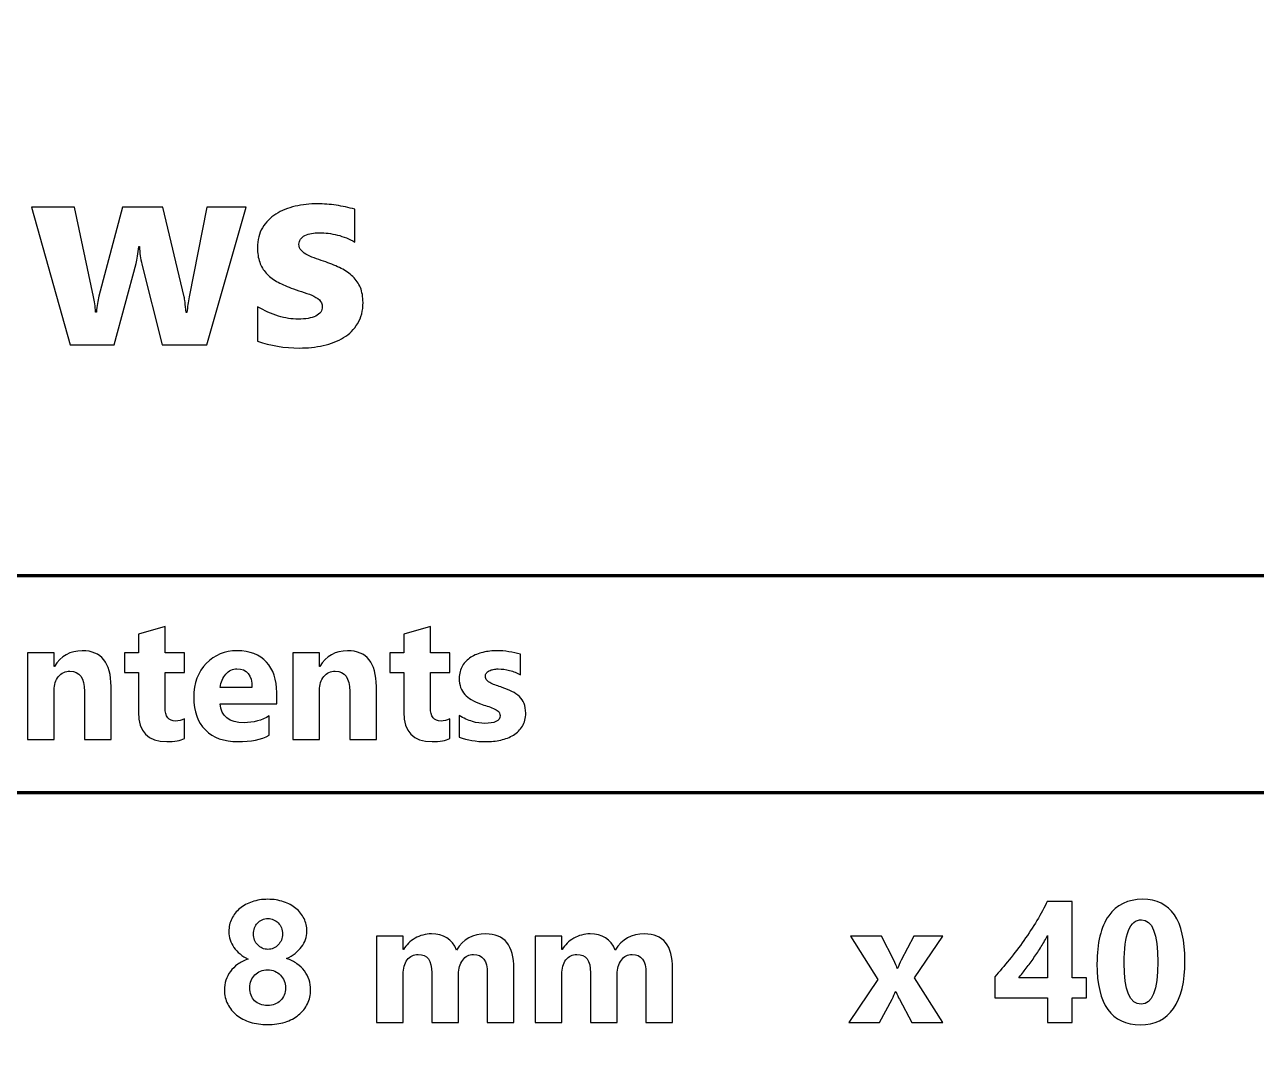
# Model space of a CAD drawing. Header units: centimetres. Extents: x -8 to 8, y -13.2 to 13.9.
# Drawn here: x 0.218 to 3.061, y -5.439 to -3.077 of the extents above; entities that cross this region are included whole.
import ezdxf

# ---------------------------------------------------------------- set-up
doc = ezdxf.new("R2010")
doc.units = ezdxf.units.CM
doc.header["$MEASUREMENT"] = 0
doc.layers.add('Layer 1', color=7, linetype='Continuous')

msp = doc.modelspace()

# ---------------------------------------------------------------- linework, layer by layer
at = {"layer": 'Layer 1', "lineweight": 100}
for points, knots in [([(-5.85, -7.30005), (-5.85, -7.30005), (-5.85, 7.29995), (-5.85, 7.29995), (-5.85, 7.29995), (-5.85, 7.57609), (-5.62614, 7.79995), (-5.35, 7.79995), (-5.35, 7.79995), (-5.35, 7.79995), (5.35, 7.79995), (5.35, 7.79995), (5.35, 7.79995), (5.62614, 7.79995), (5.85, 7.57609), (5.85, 7.29995), (5.85, 7.29995), (5.85, 7.29995), (5.85, -7.30005), (5.85, -7.30005), (5.85, -7.30005), (5.85, -7.57619), (5.62614, -7.80005), (5.35, -7.80005), (5.35, -7.80005), (5.35, -7.80005), (-5.35, -7.80005), (-5.35, -7.80005), (-5.35, -7.80005), (-5.62614, -7.80005), (-5.85, -7.57619), (-5.85, -7.30005)], [0, 0, 0, 0, 0.1111111, 0.1111111, 0.1111111, 0.1111111, 0.2222222, 0.2222222, 0.2222222, 0.2222222, 0.3333333, 0.3333333, 0.3333333, 0.3333333, 0.4444444, 0.4444444, 0.4444444, 0.4444444, 0.5555556, 0.5555556, 0.5555556, 0.5555556, 0.6666667, 0.6666667, 0.6666667, 0.6666667, 0.7777778, 0.7777778, 0.7777778, 0.7777778, 1, 1, 1, 1]), ([(-5.85, -7.30005), (-5.85, -7.30005), (-5.85, 7.29995), (-5.85, 7.29995), (-5.85, 7.29995), (-5.85, 7.57609), (-5.62614, 7.79995), (-5.35, 7.79995), (-5.35, 7.79995), (-5.35, 7.79995), (2.95, 7.79995), (2.95, 7.79995), (2.95, 7.79995), (3.22614, 7.79995), (3.45, 7.57609), (3.45, 7.29995), (3.45, 7.29995), (3.45, 7.29995), (3.45, -7.30005), (3.45, -7.30005), (3.45, -7.30005), (3.45, -7.57619), (3.22614, -7.80005), (2.95, -7.80005), (2.95, -7.80005), (2.95, -7.80005), (-5.35, -7.80005), (-5.35, -7.80005), (-5.35, -7.80005), (-5.62614, -7.80005), (-5.85, -7.57619), (-5.85, -7.30005)], [0, 0, 0, 0, 0.1111111, 0.1111111, 0.1111111, 0.1111111, 0.2222222, 0.2222222, 0.2222222, 0.2222222, 0.3333333, 0.3333333, 0.3333333, 0.3333333, 0.4444444, 0.4444444, 0.4444444, 0.4444444, 0.5555556, 0.5555556, 0.5555556, 0.5555556, 0.6666667, 0.6666667, 0.6666667, 0.6666667, 0.7777778, 0.7777778, 0.7777778, 0.7777778, 1, 1, 1, 1]), ([(-2.3, -4.85005), (-2.3, -4.85005), (-2.3, -4.85005), (-2.3, -4.85005), (-2.3, -4.85005), (-2.3, -4.57391), (-2.07614, -4.35005), (-1.8, -4.35005), (-1.8, -4.35005), (-1.8, -4.35005), (3.45, -4.35005), (3.45, -4.35005), (3.45, -4.35005), (3.45, -4.35005), (3.45, -4.85005), (3.45, -4.85005), (3.45, -4.85005), (3.45, -4.85005), (3.45, -4.85005), (3.45, -4.85005), (3.45, -4.85005), (3.45, -4.85005), (-2.3, -4.85005), (-2.3, -4.85005)], [0, 0, 0, 0, 0.1428571, 0.1428571, 0.1428571, 0.1428571, 0.2857143, 0.2857143, 0.2857143, 0.2857143, 0.4285714, 0.4285714, 0.4285714, 0.4285714, 0.5714286, 0.5714286, 0.5714286, 0.5714286, 0.7142857, 0.7142857, 0.7142857, 0.7142857, 1, 1, 1, 1]), ([(-2.3, -7.80005), (-2.3, -7.80005), (-2.3, -4.85005), (-2.3, -4.85005), (-2.3, -4.85005), (-2.3, -4.57391), (-2.07614, -4.35005), (-1.8, -4.35005), (-1.8, -4.35005), (-1.8, -4.35005), (3.45, -4.35005), (3.45, -4.35005), (3.45, -4.35005), (3.45, -4.35005), (3.45, -4.85005), (3.45, -4.85005), (3.45, -4.85005), (3.45, -4.85005), (3.45, -7.30005), (3.45, -7.30005), (3.45, -7.30005), (3.45, -7.57619), (3.22614, -7.80005), (2.95, -7.80005), (2.95, -7.80005), (2.95, -7.80005), (-1.8, -7.80005), (-1.8, -7.80005), (-1.8, -7.80005), (-1.8, -7.80005), (-2.3, -7.80005), (-2.3, -7.80005)], [0, 0, 0, 0, 0.1111111, 0.1111111, 0.1111111, 0.1111111, 0.2222222, 0.2222222, 0.2222222, 0.2222222, 0.3333333, 0.3333333, 0.3333333, 0.3333333, 0.4444444, 0.4444444, 0.4444444, 0.4444444, 0.5555556, 0.5555556, 0.5555556, 0.5555556, 0.6666667, 0.6666667, 0.6666667, 0.6666667, 0.7777778, 0.7777778, 0.7777778, 0.7777778, 1, 1, 1, 1])]:
    msp.add_open_spline(points, degree=3, knots=knots, dxfattribs=at)
at = {"layer": 'Layer 1'}
for points, knots in [([(0.75509, -3.80804), (0.75509, -3.80804), (0.75509, -3.72867), (0.75509, -3.72867), (0.75509, -3.72867), (0.77128, -3.7384), (0.78736, -3.7456), (0.80334, -3.75036), (0.80334, -3.75036), (0.81933, -3.75512), (0.83446, -3.75745), (0.84875, -3.75745), (0.84875, -3.75745), (0.8661, -3.75745), (0.87986, -3.75512), (0.88981, -3.75036), (0.88981, -3.75036), (0.89986, -3.7456), (0.90484, -3.7384), (0.90484, -3.72867), (0.90484, -3.72867), (0.90484, -3.72242), (0.90261, -3.71724), (0.89806, -3.71311), (0.89806, -3.71311), (0.89351, -3.70898), (0.88769, -3.70538), (0.8805, -3.70231), (0.8805, -3.70231), (0.87341, -3.69924), (0.86557, -3.69639), (0.85711, -3.69395), (0.85711, -3.69395), (0.84864, -3.69141), (0.84049, -3.68866), (0.83266, -3.68559), (0.83266, -3.68559), (0.82007, -3.68083), (0.80895, -3.67564), (0.79932, -3.67025), (0.79932, -3.67025), (0.78969, -3.66474), (0.78165, -3.65839), (0.77509, -3.65109), (0.77509, -3.65109), (0.76863, -3.64389), (0.76366, -3.63553), (0.76027, -3.62601), (0.76027, -3.62601), (0.75688, -3.61648), (0.75509, -3.60527), (0.75509, -3.59225), (0.75509, -3.59225), (0.75509, -3.57447), (0.759, -3.55912), (0.76673, -3.54632), (0.76673, -3.54632), (0.77445, -3.53351), (0.78482, -3.52303), (0.79774, -3.51489), (0.79774, -3.51489), (0.81065, -3.50674), (0.82546, -3.5007), (0.84208, -3.49689), (0.84208, -3.49689), (0.85869, -3.49308), (0.87605, -3.49118), (0.89404, -3.49118), (0.89404, -3.49118), (0.90812, -3.49118), (0.9223, -3.49224), (0.9368, -3.49446), (0.9368, -3.49446), (0.9513, -3.49658), (0.96558, -3.49975), (0.97966, -3.50388), (0.97966, -3.50388), (0.97966, -3.50388), (0.97966, -3.57955), (0.97966, -3.57955), (0.97966, -3.57955), (0.96717, -3.57225), (0.95394, -3.56685), (0.93976, -3.56325), (0.93976, -3.56325), (0.92558, -3.55965), (0.91172, -3.55785), (0.89806, -3.55785), (0.89806, -3.55785), (0.89161, -3.55785), (0.88558, -3.55838), (0.87997, -3.55955), (0.87997, -3.55955), (0.87425, -3.5606), (0.86917, -3.5623), (0.86483, -3.56452), (0.86483, -3.56452), (0.86049, -3.56664), (0.85711, -3.56939), (0.85467, -3.57288), (0.85467, -3.57288), (0.85213, -3.57627), (0.85097, -3.58018), (0.85097, -3.58452), (0.85097, -3.58452), (0.85097, -3.59024), (0.85277, -3.59521), (0.85647, -3.59934), (0.85647, -3.59934), (0.86028, -3.60347), (0.86504, -3.60706), (0.87108, -3.61003), (0.87108, -3.61003), (0.87711, -3.6131), (0.88378, -3.61574), (0.89108, -3.61807), (0.89108, -3.61807), (0.89838, -3.62051), (0.90568, -3.62294), (0.91299, -3.62537), (0.91299, -3.62537), (0.926, -3.62992), (0.93775, -3.6349), (0.94833, -3.6403), (0.94833, -3.6403), (0.95881, -3.64569), (0.96791, -3.65194), (0.97543, -3.65924), (0.97543, -3.65924), (0.98294, -3.66644), (0.98876, -3.6749), (0.99278, -3.68464), (0.99278, -3.68464), (0.99681, -3.69438), (0.99882, -3.70591), (0.99882, -3.71935), (0.99882, -3.71935), (0.99882, -3.73819), (0.99479, -3.75428), (0.98654, -3.76761), (0.98654, -3.76761), (0.97839, -3.78095), (0.9676, -3.79174), (0.95405, -3.8001), (0.95405, -3.8001), (0.9405, -3.80846), (0.92484, -3.8146), (0.90717, -3.81841), (0.90717, -3.81841), (0.88949, -3.82222), (0.87118, -3.82413), (0.85213, -3.82413), (0.85213, -3.82413), (0.81721, -3.82413), (0.78493, -3.81873), (0.75509, -3.80804)], [0, 0, 0, 0, 0.025, 0.025, 0.025, 0.025, 0.05, 0.05, 0.05, 0.05, 0.075, 0.075, 0.075, 0.075, 0.1, 0.1, 0.1, 0.1, 0.125, 0.125, 0.125, 0.125, 0.15, 0.15, 0.15, 0.15, 0.175, 0.175, 0.175, 0.175, 0.2, 0.2, 0.2, 0.2, 0.225, 0.225, 0.225, 0.225, 0.25, 0.25, 0.25, 0.25, 0.275, 0.275, 0.275, 0.275, 0.3, 0.3, 0.3, 0.3, 0.325, 0.325, 0.325, 0.325, 0.35, 0.35, 0.35, 0.35, 0.375, 0.375, 0.375, 0.375, 0.4, 0.4, 0.4, 0.4, 0.425, 0.425, 0.425, 0.425, 0.45, 0.45, 0.45, 0.45, 0.475, 0.475, 0.475, 0.475, 0.5, 0.5, 0.5, 0.5, 0.525, 0.525, 0.525, 0.525, 0.55, 0.55, 0.55, 0.55, 0.575, 0.575, 0.575, 0.575, 0.6, 0.6, 0.6, 0.6, 0.625, 0.625, 0.625, 0.625, 0.65, 0.65, 0.65, 0.65, 0.675, 0.675, 0.675, 0.675, 0.7, 0.7, 0.7, 0.7, 0.725, 0.725, 0.725, 0.725, 0.75, 0.75, 0.75, 0.75, 0.775, 0.775, 0.775, 0.775, 0.8, 0.8, 0.8, 0.8, 0.825, 0.825, 0.825, 0.825, 0.85, 0.85, 0.85, 0.85, 0.875, 0.875, 0.875, 0.875, 0.9, 0.9, 0.9, 0.9, 0.925, 0.925, 0.925, 0.925, 0.95, 0.95, 0.95, 0.95, 1, 1, 1, 1]), ([(0.72937, -3.49891), (0.72937, -3.49891), (0.63793, -3.8164), (0.63793, -3.8164), (0.63793, -3.8164), (0.63793, -3.8164), (0.53495, -3.8164), (0.53495, -3.8164), (0.53495, -3.8164), (0.53495, -3.8164), (0.48818, -3.63035), (0.48818, -3.63035), (0.48818, -3.63035), (0.48511, -3.61797), (0.48331, -3.60442), (0.48289, -3.58971), (0.48289, -3.58971), (0.48289, -3.58971), (0.48109, -3.58971), (0.48109, -3.58971), (0.48109, -3.58971), (0.4796, -3.6059), (0.47759, -3.61902), (0.47484, -3.62908), (0.47484, -3.62908), (0.47484, -3.62908), (0.42457, -3.8164), (0.42457, -3.8164), (0.42457, -3.8164), (0.42457, -3.8164), (0.32297, -3.8164), (0.32297, -3.8164), (0.32297, -3.8164), (0.32297, -3.8164), (0.23333, -3.49891), (0.23333, -3.49891), (0.23333, -3.49891), (0.23333, -3.49891), (0.33313, -3.49891), (0.33313, -3.49891), (0.33313, -3.49891), (0.33313, -3.49891), (0.37684, -3.70602), (0.37684, -3.70602), (0.37684, -3.70602), (0.37896, -3.71575), (0.38055, -3.7275), (0.3815, -3.74137), (0.3815, -3.74137), (0.3815, -3.74137), (0.3834, -3.74137), (0.3834, -3.74137), (0.3834, -3.74137), (0.38446, -3.72687), (0.38626, -3.7147), (0.38901, -3.70475), (0.38901, -3.70475), (0.38901, -3.70475), (0.44352, -3.49891), (0.44352, -3.49891), (0.44352, -3.49891), (0.44352, -3.49891), (0.53686, -3.49891), (0.53686, -3.49891), (0.53686, -3.49891), (0.53686, -3.49891), (0.58586, -3.70602), (0.58586, -3.70602), (0.58586, -3.70602), (0.58713, -3.7112), (0.58851, -3.72316), (0.5902, -3.742), (0.5902, -3.742), (0.5902, -3.742), (0.59242, -3.742), (0.59242, -3.742), (0.59242, -3.742), (0.59337, -3.73004), (0.59507, -3.71798), (0.59729, -3.70602), (0.59729, -3.70602), (0.59729, -3.70602), (0.63856, -3.49891), (0.63856, -3.49891), (0.63856, -3.49891), (0.63856, -3.49891), (0.72937, -3.49891), (0.72937, -3.49891)], [0, 0, 0, 0, 0.0434783, 0.0434783, 0.0434783, 0.0434783, 0.0869565, 0.0869565, 0.0869565, 0.0869565, 0.1304348, 0.1304348, 0.1304348, 0.1304348, 0.173913, 0.173913, 0.173913, 0.173913, 0.2173913, 0.2173913, 0.2173913, 0.2173913, 0.2608696, 0.2608696, 0.2608696, 0.2608696, 0.3043478, 0.3043478, 0.3043478, 0.3043478, 0.3478261, 0.3478261, 0.3478261, 0.3478261, 0.3913043, 0.3913043, 0.3913043, 0.3913043, 0.4347826, 0.4347826, 0.4347826, 0.4347826, 0.4782609, 0.4782609, 0.4782609, 0.4782609, 0.5217391, 0.5217391, 0.5217391, 0.5217391, 0.5652174, 0.5652174, 0.5652174, 0.5652174, 0.6086957, 0.6086957, 0.6086957, 0.6086957, 0.6521739, 0.6521739, 0.6521739, 0.6521739, 0.6956522, 0.6956522, 0.6956522, 0.6956522, 0.7391304, 0.7391304, 0.7391304, 0.7391304, 0.7826087, 0.7826087, 0.7826087, 0.7826087, 0.826087, 0.826087, 0.826087, 0.826087, 0.8695652, 0.8695652, 0.8695652, 0.8695652, 0.9130435, 0.9130435, 0.9130435, 0.9130435, 1, 1, 1, 1]), ([(0.67893, -5.30632), (0.67893, -5.29852), (0.68006, -5.29099), (0.6824, -5.28379), (0.6824, -5.28379), (0.68466, -5.27652), (0.68806, -5.26985), (0.6926, -5.26365), (0.6926, -5.26365), (0.6972, -5.25745), (0.70286, -5.25192), (0.70973, -5.24705), (0.70973, -5.24705), (0.71653, -5.24219), (0.7246, -5.23819), (0.73386, -5.23505), (0.73386, -5.23505), (0.71966, -5.22799), (0.70866, -5.21899), (0.70086, -5.20799), (0.70086, -5.20799), (0.693, -5.19699), (0.68913, -5.18479), (0.68913, -5.17139), (0.68913, -5.17139), (0.68913, -5.16072), (0.69133, -5.15079), (0.69586, -5.14165), (0.69586, -5.14165), (0.70033, -5.13259), (0.70653, -5.12472), (0.71453, -5.11805), (0.71453, -5.11805), (0.72246, -5.11139), (0.73193, -5.10625), (0.74293, -5.10252), (0.74293, -5.10252), (0.75393, -5.09879), (0.76593, -5.09692), (0.77893, -5.09692), (0.77893, -5.09692), (0.79226, -5.09692), (0.8044, -5.09879), (0.81546, -5.10252), (0.81546, -5.10252), (0.82653, -5.10625), (0.83606, -5.11139), (0.84406, -5.11792), (0.84406, -5.11792), (0.85213, -5.12452), (0.85833, -5.13232), (0.86273, -5.14132), (0.86273, -5.14132), (0.8672, -5.15025), (0.8694, -5.16005), (0.8694, -5.17059), (0.8694, -5.17059), (0.8694, -5.18385), (0.8652, -5.19592), (0.85686, -5.20679), (0.85686, -5.20679), (0.84853, -5.21772), (0.83706, -5.22665), (0.82233, -5.23365), (0.82233, -5.23365), (0.83146, -5.23679), (0.83946, -5.24079), (0.84633, -5.24565), (0.84633, -5.24565), (0.85326, -5.25059), (0.85906, -5.25612), (0.86373, -5.26239), (0.86373, -5.26239), (0.8684, -5.26865), (0.87193, -5.27545), (0.87426, -5.28279), (0.87426, -5.28279), (0.8766, -5.29012), (0.8778, -5.29779), (0.8778, -5.30572), (0.8778, -5.30572), (0.8778, -5.31772), (0.8754, -5.32865), (0.87053, -5.33845), (0.87053, -5.33845), (0.86573, -5.34825), (0.85893, -5.35672), (0.85013, -5.36385), (0.85013, -5.36385), (0.84133, -5.37092), (0.83086, -5.37645), (0.81873, -5.38039), (0.81873, -5.38039), (0.80653, -5.38425), (0.79306, -5.38619), (0.7784, -5.38619), (0.7784, -5.38619), (0.76393, -5.38619), (0.7506, -5.38432), (0.73846, -5.38045), (0.73846, -5.38045), (0.72626, -5.37659), (0.7158, -5.37119), (0.707, -5.36412), (0.707, -5.36412), (0.6982, -5.35712), (0.69133, -5.34865), (0.6864, -5.33885), (0.6864, -5.33885), (0.6814, -5.32899), (0.67893, -5.31819), (0.67893, -5.30632)], [0, 0, 0, 0, 0.0344828, 0.0344828, 0.0344828, 0.0344828, 0.0689655, 0.0689655, 0.0689655, 0.0689655, 0.1034483, 0.1034483, 0.1034483, 0.1034483, 0.137931, 0.137931, 0.137931, 0.137931, 0.1724138, 0.1724138, 0.1724138, 0.1724138, 0.2068966, 0.2068966, 0.2068966, 0.2068966, 0.2413793, 0.2413793, 0.2413793, 0.2413793, 0.2758621, 0.2758621, 0.2758621, 0.2758621, 0.3103448, 0.3103448, 0.3103448, 0.3103448, 0.3448276, 0.3448276, 0.3448276, 0.3448276, 0.3793103, 0.3793103, 0.3793103, 0.3793103, 0.4137931, 0.4137931, 0.4137931, 0.4137931, 0.4482759, 0.4482759, 0.4482759, 0.4482759, 0.4827586, 0.4827586, 0.4827586, 0.4827586, 0.5172414, 0.5172414, 0.5172414, 0.5172414, 0.5517241, 0.5517241, 0.5517241, 0.5517241, 0.5862069, 0.5862069, 0.5862069, 0.5862069, 0.6206897, 0.6206897, 0.6206897, 0.6206897, 0.6551724, 0.6551724, 0.6551724, 0.6551724, 0.6896552, 0.6896552, 0.6896552, 0.6896552, 0.7241379, 0.7241379, 0.7241379, 0.7241379, 0.7586207, 0.7586207, 0.7586207, 0.7586207, 0.7931034, 0.7931034, 0.7931034, 0.7931034, 0.8275862, 0.8275862, 0.8275862, 0.8275862, 0.862069, 0.862069, 0.862069, 0.862069, 0.8965517, 0.8965517, 0.8965517, 0.8965517, 0.9310345, 0.9310345, 0.9310345, 0.9310345, 1, 1, 1, 1]), ([(2.63567, -5.10165), (2.63567, -5.10165), (2.63567, -5.27819), (2.63567, -5.27819), (2.63567, -5.27819), (2.63567, -5.27819), (2.66927, -5.27819), (2.66927, -5.27819), (2.66927, -5.27819), (2.66927, -5.27819), (2.66927, -5.32432), (2.66927, -5.32432), (2.66927, -5.32432), (2.66927, -5.32432), (2.63567, -5.32432), (2.63567, -5.32432), (2.63567, -5.32432), (2.63567, -5.32432), (2.63567, -5.38172), (2.63567, -5.38172), (2.63567, -5.38172), (2.63567, -5.38172), (2.57941, -5.38172), (2.57941, -5.38172), (2.57941, -5.38172), (2.57941, -5.38172), (2.57941, -5.32432), (2.57941, -5.32432), (2.57941, -5.32432), (2.57941, -5.32432), (2.45734, -5.32432), (2.45734, -5.32432), (2.45734, -5.32432), (2.45734, -5.32432), (2.45734, -5.27605), (2.45734, -5.27605), (2.45734, -5.27605), (2.46814, -5.26392), (2.47934, -5.25072), (2.49094, -5.23632), (2.49094, -5.23632), (2.50254, -5.22192), (2.51374, -5.20712), (2.52454, -5.19185), (2.52454, -5.19185), (2.53534, -5.17665), (2.54541, -5.16132), (2.55474, -5.14585), (2.55474, -5.14585), (2.56401, -5.13045), (2.57194, -5.11572), (2.57847, -5.10165), (2.57847, -5.10165), (2.57847, -5.10165), (2.63567, -5.10165), (2.63567, -5.10165)], [0, 0, 0, 0, 0.0666667, 0.0666667, 0.0666667, 0.0666667, 0.1333333, 0.1333333, 0.1333333, 0.1333333, 0.2, 0.2, 0.2, 0.2, 0.2666667, 0.2666667, 0.2666667, 0.2666667, 0.3333333, 0.3333333, 0.3333333, 0.3333333, 0.4, 0.4, 0.4, 0.4, 0.4666667, 0.4666667, 0.4666667, 0.4666667, 0.5333333, 0.5333333, 0.5333333, 0.5333333, 0.6, 0.6, 0.6, 0.6, 0.6666667, 0.6666667, 0.6666667, 0.6666667, 0.7333333, 0.7333333, 0.7333333, 0.7333333, 0.8, 0.8, 0.8, 0.8, 0.8666667, 0.8666667, 0.8666667, 0.8666667, 1, 1, 1, 1]), ([(2.79328, -5.38659), (2.72661, -5.38659), (2.69328, -5.33979), (2.69328, -5.24619), (2.69328, -5.24619), (2.69328, -5.19759), (2.70228, -5.16059), (2.72034, -5.13512), (2.72034, -5.13512), (2.73834, -5.10965), (2.76454, -5.09692), (2.79874, -5.09692), (2.79874, -5.09692), (2.86388, -5.09692), (2.89641, -5.14452), (2.89641, -5.23972), (2.89641, -5.23972), (2.89641, -5.28712), (2.88754, -5.32345), (2.86974, -5.34872), (2.86974, -5.34872), (2.85201, -5.37399), (2.82648, -5.38659), (2.79328, -5.38659)], [0, 0, 0, 0, 0.1428571, 0.1428571, 0.1428571, 0.1428571, 0.2857143, 0.2857143, 0.2857143, 0.2857143, 0.4285714, 0.4285714, 0.4285714, 0.4285714, 0.5714286, 0.5714286, 0.5714286, 0.5714286, 0.7142857, 0.7142857, 0.7142857, 0.7142857, 1, 1, 1, 1]), ([(0.74593, -5.17705), (0.74593, -5.18199), (0.7468, -5.18665), (0.7486, -5.19099), (0.7486, -5.19099), (0.75033, -5.19539), (0.75273, -5.19912), (0.75573, -5.20232), (0.75573, -5.20232), (0.75873, -5.20552), (0.76226, -5.20799), (0.76633, -5.20985), (0.76633, -5.20985), (0.77046, -5.21165), (0.7748, -5.21259), (0.77933, -5.21259), (0.77933, -5.21259), (0.78406, -5.21259), (0.7884, -5.21165), (0.79246, -5.20985), (0.79246, -5.20985), (0.79646, -5.20799), (0.8, -5.20545), (0.80306, -5.20225), (0.80306, -5.20225), (0.80613, -5.19899), (0.80853, -5.19519), (0.81033, -5.19092), (0.81033, -5.19092), (0.81206, -5.18659), (0.81293, -5.18199), (0.81293, -5.17705), (0.81293, -5.17705), (0.81293, -5.17192), (0.81206, -5.16725), (0.8104, -5.16285), (0.8104, -5.16285), (0.80873, -5.15852), (0.80633, -5.15472), (0.80326, -5.15152), (0.80326, -5.15152), (0.8002, -5.14832), (0.79666, -5.14585), (0.79253, -5.14405), (0.79253, -5.14405), (0.78846, -5.14219), (0.78406, -5.14132), (0.77933, -5.14132), (0.77933, -5.14132), (0.7744, -5.14132), (0.76986, -5.14225), (0.7658, -5.14412), (0.7658, -5.14412), (0.76166, -5.14599), (0.75813, -5.14852), (0.7552, -5.15172), (0.7552, -5.15172), (0.75226, -5.15492), (0.75, -5.15872), (0.7484, -5.16305), (0.7484, -5.16305), (0.74673, -5.16745), (0.74593, -5.17205), (0.74593, -5.17705)], [0, 0, 0, 0, 0.0588235, 0.0588235, 0.0588235, 0.0588235, 0.1176471, 0.1176471, 0.1176471, 0.1176471, 0.1764706, 0.1764706, 0.1764706, 0.1764706, 0.2352941, 0.2352941, 0.2352941, 0.2352941, 0.2941176, 0.2941176, 0.2941176, 0.2941176, 0.3529412, 0.3529412, 0.3529412, 0.3529412, 0.4117647, 0.4117647, 0.4117647, 0.4117647, 0.4705882, 0.4705882, 0.4705882, 0.4705882, 0.5294118, 0.5294118, 0.5294118, 0.5294118, 0.5882353, 0.5882353, 0.5882353, 0.5882353, 0.6470588, 0.6470588, 0.6470588, 0.6470588, 0.7058824, 0.7058824, 0.7058824, 0.7058824, 0.7647059, 0.7647059, 0.7647059, 0.7647059, 0.8235294, 0.8235294, 0.8235294, 0.8235294, 0.8823529, 0.8823529, 0.8823529, 0.8823529, 1, 1, 1, 1]), ([(2.79601, -5.14405), (2.76934, -5.14405), (2.75601, -5.17752), (2.75601, -5.24459), (2.75601, -5.24459), (2.75601, -5.30779), (2.76908, -5.33932), (2.79521, -5.33932), (2.79521, -5.33932), (2.82074, -5.33932), (2.83354, -5.30679), (2.83354, -5.24165), (2.83354, -5.24165), (2.83354, -5.17659), (2.82101, -5.14405), (2.79601, -5.14405)], [0, 0, 0, 0, 0.2, 0.2, 0.2, 0.2, 0.4, 0.4, 0.4, 0.4, 0.6, 0.6, 0.6, 0.6, 1, 1, 1, 1]), ([(1.34726, -5.38172), (1.34726, -5.38172), (1.28573, -5.38172), (1.28573, -5.38172), (1.28573, -5.38172), (1.28573, -5.38172), (1.28573, -5.26765), (1.28573, -5.26765), (1.28573, -5.26765), (1.28573, -5.23859), (1.27506, -5.22412), (1.25373, -5.22412), (1.25373, -5.22412), (1.2436, -5.22412), (1.23533, -5.22845), (1.22893, -5.23719), (1.22893, -5.23719), (1.22253, -5.24592), (1.21933, -5.25679), (1.21933, -5.26979), (1.21933, -5.26979), (1.21933, -5.26979), (1.21933, -5.38172), (1.21933, -5.38172), (1.21933, -5.38172), (1.21933, -5.38172), (1.15766, -5.38172), (1.15766, -5.38172), (1.15766, -5.38172), (1.15766, -5.38172), (1.15766, -5.26645), (1.15766, -5.26645), (1.15766, -5.26645), (1.15766, -5.23825), (1.14713, -5.22412), (1.1262, -5.22412), (1.1262, -5.22412), (1.11566, -5.22412), (1.1072, -5.22825), (1.10093, -5.23659), (1.10093, -5.23659), (1.0946, -5.24492), (1.0914, -5.25625), (1.0914, -5.27059), (1.0914, -5.27059), (1.0914, -5.27059), (1.0914, -5.38172), (1.0914, -5.38172), (1.0914, -5.38172), (1.0914, -5.38172), (1.02973, -5.38172), (1.02973, -5.38172), (1.02973, -5.38172), (1.02973, -5.38172), (1.02973, -5.18172), (1.02973, -5.18172), (1.02973, -5.18172), (1.02973, -5.18172), (1.0914, -5.18172), (1.0914, -5.18172), (1.0914, -5.18172), (1.0914, -5.18172), (1.0914, -5.21299), (1.0914, -5.21299), (1.0914, -5.21299), (1.0914, -5.21299), (1.0922, -5.21299), (1.0922, -5.21299), (1.0922, -5.21299), (1.0986, -5.20232), (1.10753, -5.19359), (1.11906, -5.18692), (1.11906, -5.18692), (1.1306, -5.18019), (1.1432, -5.17685), (1.15686, -5.17685), (1.15686, -5.17685), (1.18513, -5.17685), (1.20446, -5.18925), (1.21486, -5.21412), (1.21486, -5.21412), (1.23013, -5.18925), (1.25246, -5.17685), (1.28206, -5.17685), (1.28206, -5.17685), (1.32553, -5.17685), (1.34726, -5.20365), (1.34726, -5.25732), (1.34726, -5.25732), (1.34726, -5.25732), (1.34726, -5.38172), (1.34726, -5.38172)], [0, 0, 0, 0, 0.0416667, 0.0416667, 0.0416667, 0.0416667, 0.0833333, 0.0833333, 0.0833333, 0.0833333, 0.125, 0.125, 0.125, 0.125, 0.1666667, 0.1666667, 0.1666667, 0.1666667, 0.2083333, 0.2083333, 0.2083333, 0.2083333, 0.25, 0.25, 0.25, 0.25, 0.2916667, 0.2916667, 0.2916667, 0.2916667, 0.3333333, 0.3333333, 0.3333333, 0.3333333, 0.375, 0.375, 0.375, 0.375, 0.4166667, 0.4166667, 0.4166667, 0.4166667, 0.4583333, 0.4583333, 0.4583333, 0.4583333, 0.5, 0.5, 0.5, 0.5, 0.5416667, 0.5416667, 0.5416667, 0.5416667, 0.5833333, 0.5833333, 0.5833333, 0.5833333, 0.625, 0.625, 0.625, 0.625, 0.6666667, 0.6666667, 0.6666667, 0.6666667, 0.7083333, 0.7083333, 0.7083333, 0.7083333, 0.75, 0.75, 0.75, 0.75, 0.7916667, 0.7916667, 0.7916667, 0.7916667, 0.8333333, 0.8333333, 0.8333333, 0.8333333, 0.875, 0.875, 0.875, 0.875, 0.9166667, 0.9166667, 0.9166667, 0.9166667, 1, 1, 1, 1]), ([(1.71366, -5.38172), (1.71366, -5.38172), (1.65213, -5.38172), (1.65213, -5.38172), (1.65213, -5.38172), (1.65213, -5.38172), (1.65213, -5.26765), (1.65213, -5.26765), (1.65213, -5.26765), (1.65213, -5.23859), (1.64146, -5.22412), (1.62013, -5.22412), (1.62013, -5.22412), (1.61, -5.22412), (1.60173, -5.22845), (1.59533, -5.23719), (1.59533, -5.23719), (1.58893, -5.24592), (1.58573, -5.25679), (1.58573, -5.26979), (1.58573, -5.26979), (1.58573, -5.26979), (1.58573, -5.38172), (1.58573, -5.38172), (1.58573, -5.38172), (1.58573, -5.38172), (1.52406, -5.38172), (1.52406, -5.38172), (1.52406, -5.38172), (1.52406, -5.38172), (1.52406, -5.26645), (1.52406, -5.26645), (1.52406, -5.26645), (1.52406, -5.23825), (1.51353, -5.22412), (1.4926, -5.22412), (1.4926, -5.22412), (1.48206, -5.22412), (1.4736, -5.22825), (1.46733, -5.23659), (1.46733, -5.23659), (1.461, -5.24492), (1.4578, -5.25625), (1.4578, -5.27059), (1.4578, -5.27059), (1.4578, -5.27059), (1.4578, -5.38172), (1.4578, -5.38172), (1.4578, -5.38172), (1.4578, -5.38172), (1.39613, -5.38172), (1.39613, -5.38172), (1.39613, -5.38172), (1.39613, -5.38172), (1.39613, -5.18172), (1.39613, -5.18172), (1.39613, -5.18172), (1.39613, -5.18172), (1.4578, -5.18172), (1.4578, -5.18172), (1.4578, -5.18172), (1.4578, -5.18172), (1.4578, -5.21299), (1.4578, -5.21299), (1.4578, -5.21299), (1.4578, -5.21299), (1.4586, -5.21299), (1.4586, -5.21299), (1.4586, -5.21299), (1.465, -5.20232), (1.47393, -5.19359), (1.48546, -5.18692), (1.48546, -5.18692), (1.497, -5.18019), (1.5096, -5.17685), (1.52326, -5.17685), (1.52326, -5.17685), (1.55153, -5.17685), (1.57086, -5.18925), (1.58126, -5.21412), (1.58126, -5.21412), (1.59653, -5.18925), (1.61886, -5.17685), (1.64846, -5.17685), (1.64846, -5.17685), (1.69193, -5.17685), (1.71366, -5.20365), (1.71366, -5.25732), (1.71366, -5.25732), (1.71366, -5.25732), (1.71366, -5.38172), (1.71366, -5.38172)], [0, 0, 0, 0, 0.0416667, 0.0416667, 0.0416667, 0.0416667, 0.0833333, 0.0833333, 0.0833333, 0.0833333, 0.125, 0.125, 0.125, 0.125, 0.1666667, 0.1666667, 0.1666667, 0.1666667, 0.2083333, 0.2083333, 0.2083333, 0.2083333, 0.25, 0.25, 0.25, 0.25, 0.2916667, 0.2916667, 0.2916667, 0.2916667, 0.3333333, 0.3333333, 0.3333333, 0.3333333, 0.375, 0.375, 0.375, 0.375, 0.4166667, 0.4166667, 0.4166667, 0.4166667, 0.4583333, 0.4583333, 0.4583333, 0.4583333, 0.5, 0.5, 0.5, 0.5, 0.5416667, 0.5416667, 0.5416667, 0.5416667, 0.5833333, 0.5833333, 0.5833333, 0.5833333, 0.625, 0.625, 0.625, 0.625, 0.6666667, 0.6666667, 0.6666667, 0.6666667, 0.7083333, 0.7083333, 0.7083333, 0.7083333, 0.75, 0.75, 0.75, 0.75, 0.7916667, 0.7916667, 0.7916667, 0.7916667, 0.8333333, 0.8333333, 0.8333333, 0.8333333, 0.875, 0.875, 0.875, 0.875, 0.9166667, 0.9166667, 0.9166667, 0.9166667, 1, 1, 1, 1]), ([(2.33767, -5.18172), (2.33767, -5.18172), (2.27167, -5.27859), (2.27167, -5.27859), (2.27167, -5.27859), (2.27167, -5.27859), (2.33727, -5.38172), (2.33727, -5.38172), (2.33727, -5.38172), (2.33727, -5.38172), (2.26621, -5.38172), (2.26621, -5.38172), (2.26621, -5.38172), (2.26621, -5.38172), (2.23727, -5.32779), (2.23727, -5.32779), (2.23727, -5.32779), (2.23494, -5.32352), (2.23214, -5.31745), (2.22887, -5.30965), (2.22887, -5.30965), (2.22887, -5.30965), (2.22814, -5.30965), (2.22814, -5.30965), (2.22814, -5.30965), (2.22614, -5.31512), (2.22347, -5.32099), (2.22007, -5.32725), (2.22007, -5.32725), (2.22007, -5.32725), (2.19101, -5.38172), (2.19101, -5.38172), (2.19101, -5.38172), (2.19101, -5.38172), (2.12007, -5.38172), (2.12007, -5.38172), (2.12007, -5.38172), (2.12007, -5.38172), (2.18767, -5.28212), (2.18767, -5.28212), (2.18767, -5.28212), (2.18767, -5.28212), (2.12421, -5.18172), (2.12421, -5.18172), (2.12421, -5.18172), (2.12421, -5.18172), (2.19567, -5.18172), (2.19567, -5.18172), (2.19567, -5.18172), (2.19567, -5.18172), (2.22421, -5.23779), (2.22421, -5.23779), (2.22421, -5.23779), (2.22801, -5.24519), (2.23067, -5.25145), (2.23221, -5.25652), (2.23221, -5.25652), (2.23221, -5.25652), (2.23301, -5.25652), (2.23301, -5.25652), (2.23301, -5.25652), (2.23507, -5.25039), (2.23787, -5.24405), (2.24141, -5.23739), (2.24141, -5.23739), (2.24141, -5.23739), (2.27047, -5.18172), (2.27047, -5.18172), (2.27047, -5.18172), (2.27047, -5.18172), (2.33767, -5.18172), (2.33767, -5.18172)], [0, 0, 0, 0, 0.0526316, 0.0526316, 0.0526316, 0.0526316, 0.1052632, 0.1052632, 0.1052632, 0.1052632, 0.1578947, 0.1578947, 0.1578947, 0.1578947, 0.2105263, 0.2105263, 0.2105263, 0.2105263, 0.2631579, 0.2631579, 0.2631579, 0.2631579, 0.3157895, 0.3157895, 0.3157895, 0.3157895, 0.3684211, 0.3684211, 0.3684211, 0.3684211, 0.4210526, 0.4210526, 0.4210526, 0.4210526, 0.4736842, 0.4736842, 0.4736842, 0.4736842, 0.5263158, 0.5263158, 0.5263158, 0.5263158, 0.5789474, 0.5789474, 0.5789474, 0.5789474, 0.6315789, 0.6315789, 0.6315789, 0.6315789, 0.6842105, 0.6842105, 0.6842105, 0.6842105, 0.7368421, 0.7368421, 0.7368421, 0.7368421, 0.7894737, 0.7894737, 0.7894737, 0.7894737, 0.8421053, 0.8421053, 0.8421053, 0.8421053, 0.8947368, 0.8947368, 0.8947368, 0.8947368, 1, 1, 1, 1]), ([(2.51261, -5.27819), (2.51261, -5.27819), (2.57941, -5.27819), (2.57941, -5.27819), (2.57941, -5.27819), (2.57941, -5.27819), (2.57941, -5.18032), (2.57941, -5.18032), (2.57941, -5.18032), (2.57487, -5.18879), (2.56994, -5.19739), (2.56461, -5.20605), (2.56461, -5.20605), (2.55927, -5.21472), (2.55367, -5.22325), (2.54781, -5.23165), (2.54781, -5.23165), (2.54194, -5.24005), (2.53601, -5.24819), (2.53001, -5.25605), (2.53001, -5.25605), (2.52401, -5.26392), (2.51821, -5.27132), (2.51261, -5.27819)], [0, 0, 0, 0, 0.1428571, 0.1428571, 0.1428571, 0.1428571, 0.2857143, 0.2857143, 0.2857143, 0.2857143, 0.4285714, 0.4285714, 0.4285714, 0.4285714, 0.5714286, 0.5714286, 0.5714286, 0.5714286, 0.7142857, 0.7142857, 0.7142857, 0.7142857, 1, 1, 1, 1]), ([(0.73733, -5.30105), (0.73733, -5.30745), (0.73833, -5.31319), (0.74026, -5.31825), (0.74026, -5.31825), (0.74226, -5.32332), (0.74506, -5.32759), (0.74866, -5.33112), (0.74866, -5.33112), (0.75233, -5.33465), (0.75666, -5.33732), (0.76166, -5.33925), (0.76166, -5.33925), (0.76666, -5.34112), (0.77233, -5.34205), (0.7786, -5.34205), (0.7786, -5.34205), (0.78453, -5.34205), (0.79006, -5.34112), (0.79506, -5.33912), (0.79506, -5.33912), (0.80006, -5.33719), (0.8044, -5.33445), (0.80806, -5.33092), (0.80806, -5.33092), (0.81173, -5.32745), (0.8146, -5.32312), (0.81666, -5.31805), (0.81666, -5.31805), (0.81873, -5.31299), (0.8198, -5.30732), (0.8198, -5.30105), (0.8198, -5.30105), (0.8198, -5.29545), (0.8188, -5.29012), (0.81686, -5.28505), (0.81686, -5.28505), (0.81486, -5.27999), (0.81206, -5.27559), (0.80846, -5.27185), (0.80846, -5.27185), (0.8048, -5.26812), (0.80046, -5.26519), (0.79546, -5.26299), (0.79546, -5.26299), (0.79046, -5.26079), (0.7848, -5.25965), (0.7786, -5.25965), (0.7786, -5.25965), (0.77273, -5.25965), (0.76726, -5.26065), (0.76213, -5.26265), (0.76213, -5.26265), (0.75706, -5.26472), (0.75273, -5.26759), (0.74906, -5.27125), (0.74906, -5.27125), (0.7454, -5.27499), (0.7426, -5.27939), (0.74046, -5.28445), (0.74046, -5.28445), (0.7384, -5.28952), (0.73733, -5.29505), (0.73733, -5.30105)], [0, 0, 0, 0, 0.0588235, 0.0588235, 0.0588235, 0.0588235, 0.1176471, 0.1176471, 0.1176471, 0.1176471, 0.1764706, 0.1764706, 0.1764706, 0.1764706, 0.2352941, 0.2352941, 0.2352941, 0.2352941, 0.2941176, 0.2941176, 0.2941176, 0.2941176, 0.3529412, 0.3529412, 0.3529412, 0.3529412, 0.4117647, 0.4117647, 0.4117647, 0.4117647, 0.4705882, 0.4705882, 0.4705882, 0.4705882, 0.5294118, 0.5294118, 0.5294118, 0.5294118, 0.5882353, 0.5882353, 0.5882353, 0.5882353, 0.6470588, 0.6470588, 0.6470588, 0.6470588, 0.7058824, 0.7058824, 0.7058824, 0.7058824, 0.7647059, 0.7647059, 0.7647059, 0.7647059, 0.8235294, 0.8235294, 0.8235294, 0.8235294, 0.8823529, 0.8823529, 0.8823529, 0.8823529, 1, 1, 1, 1])]:
    msp.add_open_spline(points, degree=3, knots=knots, dxfattribs=at)
at = {"layer": 'Layer 1', "color": 7}
for points, knots in [([(0.5868, -4.72565), (0.57767, -4.73045), (0.56394, -4.73285), (0.5456, -4.73285), (0.5456, -4.73285), (0.50214, -4.73285), (0.48034, -4.71025), (0.48034, -4.66511), (0.48034, -4.66511), (0.48034, -4.66511), (0.48034, -4.57352), (0.48034, -4.57352), (0.48034, -4.57352), (0.48034, -4.57352), (0.44794, -4.57352), (0.44794, -4.57352), (0.44794, -4.57352), (0.44794, -4.57352), (0.44794, -4.52798), (0.44794, -4.52798), (0.44794, -4.52798), (0.44794, -4.52798), (0.48034, -4.52798), (0.48034, -4.52798), (0.48034, -4.52798), (0.48034, -4.52798), (0.48034, -4.48485), (0.48034, -4.48485), (0.48034, -4.48485), (0.48034, -4.48485), (0.54187, -4.46725), (0.54187, -4.46725), (0.54187, -4.46725), (0.54187, -4.46725), (0.54187, -4.52798), (0.54187, -4.52798), (0.54187, -4.52798), (0.54187, -4.52798), (0.5868, -4.52798), (0.5868, -4.52798), (0.5868, -4.52798), (0.5868, -4.52798), (0.5868, -4.57352), (0.5868, -4.57352), (0.5868, -4.57352), (0.5868, -4.57352), (0.54187, -4.57352), (0.54187, -4.57352), (0.54187, -4.57352), (0.54187, -4.57352), (0.54187, -4.65438), (0.54187, -4.65438), (0.54187, -4.65438), (0.54187, -4.67518), (0.55014, -4.68558), (0.56667, -4.68558), (0.56667, -4.68558), (0.5732, -4.68558), (0.57994, -4.68371), (0.5868, -4.67991), (0.5868, -4.67991), (0.5868, -4.67991), (0.5868, -4.72565), (0.5868, -4.72565)], [0, 0, 0, 0, 0.0588235, 0.0588235, 0.0588235, 0.0588235, 0.1176471, 0.1176471, 0.1176471, 0.1176471, 0.1764706, 0.1764706, 0.1764706, 0.1764706, 0.2352941, 0.2352941, 0.2352941, 0.2352941, 0.2941176, 0.2941176, 0.2941176, 0.2941176, 0.3529412, 0.3529412, 0.3529412, 0.3529412, 0.4117647, 0.4117647, 0.4117647, 0.4117647, 0.4705882, 0.4705882, 0.4705882, 0.4705882, 0.5294118, 0.5294118, 0.5294118, 0.5294118, 0.5882353, 0.5882353, 0.5882353, 0.5882353, 0.6470588, 0.6470588, 0.6470588, 0.6470588, 0.7058824, 0.7058824, 0.7058824, 0.7058824, 0.7647059, 0.7647059, 0.7647059, 0.7647059, 0.8235294, 0.8235294, 0.8235294, 0.8235294, 0.8823529, 0.8823529, 0.8823529, 0.8823529, 1, 1, 1, 1]), ([(1.19931, -4.72565), (1.19018, -4.73045), (1.17645, -4.73285), (1.15811, -4.73285), (1.15811, -4.73285), (1.11465, -4.73285), (1.09285, -4.71025), (1.09285, -4.66511), (1.09285, -4.66511), (1.09285, -4.66511), (1.09285, -4.57352), (1.09285, -4.57352), (1.09285, -4.57352), (1.09285, -4.57352), (1.06045, -4.57352), (1.06045, -4.57352), (1.06045, -4.57352), (1.06045, -4.57352), (1.06045, -4.52798), (1.06045, -4.52798), (1.06045, -4.52798), (1.06045, -4.52798), (1.09285, -4.52798), (1.09285, -4.52798), (1.09285, -4.52798), (1.09285, -4.52798), (1.09285, -4.48485), (1.09285, -4.48485), (1.09285, -4.48485), (1.09285, -4.48485), (1.15438, -4.46725), (1.15438, -4.46725), (1.15438, -4.46725), (1.15438, -4.46725), (1.15438, -4.52798), (1.15438, -4.52798), (1.15438, -4.52798), (1.15438, -4.52798), (1.19931, -4.52798), (1.19931, -4.52798), (1.19931, -4.52798), (1.19931, -4.52798), (1.19931, -4.57352), (1.19931, -4.57352), (1.19931, -4.57352), (1.19931, -4.57352), (1.15438, -4.57352), (1.15438, -4.57352), (1.15438, -4.57352), (1.15438, -4.57352), (1.15438, -4.65438), (1.15438, -4.65438), (1.15438, -4.65438), (1.15438, -4.67518), (1.16265, -4.68558), (1.17918, -4.68558), (1.17918, -4.68558), (1.18571, -4.68558), (1.19245, -4.68371), (1.19931, -4.67991), (1.19931, -4.67991), (1.19931, -4.67991), (1.19931, -4.72565), (1.19931, -4.72565)], [0, 0, 0, 0, 0.0588235, 0.0588235, 0.0588235, 0.0588235, 0.1176471, 0.1176471, 0.1176471, 0.1176471, 0.1764706, 0.1764706, 0.1764706, 0.1764706, 0.2352941, 0.2352941, 0.2352941, 0.2352941, 0.2941176, 0.2941176, 0.2941176, 0.2941176, 0.3529412, 0.3529412, 0.3529412, 0.3529412, 0.4117647, 0.4117647, 0.4117647, 0.4117647, 0.4705882, 0.4705882, 0.4705882, 0.4705882, 0.5294118, 0.5294118, 0.5294118, 0.5294118, 0.5882353, 0.5882353, 0.5882353, 0.5882353, 0.6470588, 0.6470588, 0.6470588, 0.6470588, 0.7058824, 0.7058824, 0.7058824, 0.7058824, 0.7647059, 0.7647059, 0.7647059, 0.7647059, 0.8235294, 0.8235294, 0.8235294, 0.8235294, 0.8823529, 0.8823529, 0.8823529, 0.8823529, 1, 1, 1, 1]), ([(0.41708, -4.72798), (0.41708, -4.72798), (0.35555, -4.72798), (0.35555, -4.72798), (0.35555, -4.72798), (0.35555, -4.72798), (0.35555, -4.61685), (0.35555, -4.61685), (0.35555, -4.61685), (0.35555, -4.58585), (0.34448, -4.57038), (0.32235, -4.57038), (0.32235, -4.57038), (0.31168, -4.57038), (0.30288, -4.57445), (0.29601, -4.58265), (0.29601, -4.58265), (0.28908, -4.59085), (0.28561, -4.60132), (0.28561, -4.61392), (0.28561, -4.61392), (0.28561, -4.61392), (0.28561, -4.72798), (0.28561, -4.72798), (0.28561, -4.72798), (0.28561, -4.72798), (0.22395, -4.72798), (0.22395, -4.72798), (0.22395, -4.72798), (0.22395, -4.72798), (0.22395, -4.52798), (0.22395, -4.52798), (0.22395, -4.52798), (0.22395, -4.52798), (0.28561, -4.52798), (0.28561, -4.52798), (0.28561, -4.52798), (0.28561, -4.52798), (0.28561, -4.55965), (0.28561, -4.55965), (0.28561, -4.55965), (0.28561, -4.55965), (0.28641, -4.55965), (0.28641, -4.55965), (0.28641, -4.55965), (0.30115, -4.53525), (0.32255, -4.52312), (0.35068, -4.52312), (0.35068, -4.52312), (0.39495, -4.52312), (0.41708, -4.55058), (0.41708, -4.60552), (0.41708, -4.60552), (0.41708, -4.60552), (0.41708, -4.72798), (0.41708, -4.72798)], [0, 0, 0, 0, 0.0666667, 0.0666667, 0.0666667, 0.0666667, 0.1333333, 0.1333333, 0.1333333, 0.1333333, 0.2, 0.2, 0.2, 0.2, 0.2666667, 0.2666667, 0.2666667, 0.2666667, 0.3333333, 0.3333333, 0.3333333, 0.3333333, 0.4, 0.4, 0.4, 0.4, 0.4666667, 0.4666667, 0.4666667, 0.4666667, 0.5333333, 0.5333333, 0.5333333, 0.5333333, 0.6, 0.6, 0.6, 0.6, 0.6666667, 0.6666667, 0.6666667, 0.6666667, 0.7333333, 0.7333333, 0.7333333, 0.7333333, 0.8, 0.8, 0.8, 0.8, 0.8666667, 0.8666667, 0.8666667, 0.8666667, 1, 1, 1, 1]), ([(0.79973, -4.64558), (0.79973, -4.64558), (0.66927, -4.64558), (0.66927, -4.64558), (0.66927, -4.64558), (0.67133, -4.67458), (0.68967, -4.68911), (0.72413, -4.68911), (0.72413, -4.68911), (0.74613, -4.68911), (0.76547, -4.68391), (0.78213, -4.67351), (0.78213, -4.67351), (0.78213, -4.67351), (0.78213, -4.71805), (0.78213, -4.71805), (0.78213, -4.71805), (0.76367, -4.72791), (0.73967, -4.73285), (0.71007, -4.73285), (0.71007, -4.73285), (0.6778, -4.73285), (0.65274, -4.72391), (0.63487, -4.70598), (0.63487, -4.70598), (0.61707, -4.68811), (0.60814, -4.66311), (0.60814, -4.63112), (0.60814, -4.63112), (0.60814, -4.59792), (0.61774, -4.57158), (0.63707, -4.55218), (0.63707, -4.55218), (0.65634, -4.53278), (0.68, -4.52312), (0.70813, -4.52312), (0.70813, -4.52312), (0.73727, -4.52312), (0.75987, -4.53178), (0.7758, -4.54905), (0.7758, -4.54905), (0.79173, -4.56638), (0.79973, -4.58992), (0.79973, -4.61958), (0.79973, -4.61958), (0.79973, -4.61958), (0.79973, -4.64558), (0.79973, -4.64558)], [0, 0, 0, 0, 0.0769231, 0.0769231, 0.0769231, 0.0769231, 0.1538462, 0.1538462, 0.1538462, 0.1538462, 0.2307692, 0.2307692, 0.2307692, 0.2307692, 0.3076923, 0.3076923, 0.3076923, 0.3076923, 0.3846154, 0.3846154, 0.3846154, 0.3846154, 0.4615385, 0.4615385, 0.4615385, 0.4615385, 0.5384615, 0.5384615, 0.5384615, 0.5384615, 0.6153846, 0.6153846, 0.6153846, 0.6153846, 0.6923077, 0.6923077, 0.6923077, 0.6923077, 0.7692308, 0.7692308, 0.7692308, 0.7692308, 0.8461538, 0.8461538, 0.8461538, 0.8461538, 1, 1, 1, 1]), ([(1.02959, -4.72798), (1.02959, -4.72798), (0.96806, -4.72798), (0.96806, -4.72798), (0.96806, -4.72798), (0.96806, -4.72798), (0.96806, -4.61685), (0.96806, -4.61685), (0.96806, -4.61685), (0.96806, -4.58585), (0.95699, -4.57038), (0.93486, -4.57038), (0.93486, -4.57038), (0.92419, -4.57038), (0.91539, -4.57445), (0.90852, -4.58265), (0.90852, -4.58265), (0.90159, -4.59085), (0.89812, -4.60132), (0.89812, -4.61392), (0.89812, -4.61392), (0.89812, -4.61392), (0.89812, -4.72798), (0.89812, -4.72798), (0.89812, -4.72798), (0.89812, -4.72798), (0.83646, -4.72798), (0.83646, -4.72798), (0.83646, -4.72798), (0.83646, -4.72798), (0.83646, -4.52798), (0.83646, -4.52798), (0.83646, -4.52798), (0.83646, -4.52798), (0.89812, -4.52798), (0.89812, -4.52798), (0.89812, -4.52798), (0.89812, -4.52798), (0.89812, -4.55965), (0.89812, -4.55965), (0.89812, -4.55965), (0.89812, -4.55965), (0.89892, -4.55965), (0.89892, -4.55965), (0.89892, -4.55965), (0.91366, -4.53525), (0.93506, -4.52312), (0.96319, -4.52312), (0.96319, -4.52312), (1.00746, -4.52312), (1.02959, -4.55058), (1.02959, -4.60552), (1.02959, -4.60552), (1.02959, -4.60552), (1.02959, -4.72798), (1.02959, -4.72798)], [0, 0, 0, 0, 0.0666667, 0.0666667, 0.0666667, 0.0666667, 0.1333333, 0.1333333, 0.1333333, 0.1333333, 0.2, 0.2, 0.2, 0.2, 0.2666667, 0.2666667, 0.2666667, 0.2666667, 0.3333333, 0.3333333, 0.3333333, 0.3333333, 0.4, 0.4, 0.4, 0.4, 0.4666667, 0.4666667, 0.4666667, 0.4666667, 0.5333333, 0.5333333, 0.5333333, 0.5333333, 0.6, 0.6, 0.6, 0.6, 0.6666667, 0.6666667, 0.6666667, 0.6666667, 0.7333333, 0.7333333, 0.7333333, 0.7333333, 0.8, 0.8, 0.8, 0.8, 0.8666667, 0.8666667, 0.8666667, 0.8666667, 1, 1, 1, 1]), ([(1.22098, -4.72271), (1.22098, -4.72271), (1.22098, -4.67271), (1.22098, -4.67271), (1.22098, -4.67271), (1.23118, -4.67885), (1.24131, -4.68338), (1.25138, -4.68638), (1.25138, -4.68638), (1.26144, -4.68938), (1.27098, -4.69085), (1.27997, -4.69085), (1.27997, -4.69085), (1.29091, -4.69085), (1.29957, -4.68938), (1.30584, -4.68638), (1.30584, -4.68638), (1.31217, -4.68338), (1.31531, -4.67885), (1.31531, -4.67271), (1.31531, -4.67271), (1.31531, -4.66878), (1.31391, -4.66551), (1.31104, -4.66291), (1.31104, -4.66291), (1.30817, -4.66032), (1.30451, -4.65805), (1.29997, -4.65612), (1.29997, -4.65612), (1.29551, -4.65418), (1.29057, -4.65238), (1.28524, -4.65085), (1.28524, -4.65085), (1.27991, -4.64925), (1.27478, -4.64752), (1.26984, -4.64558), (1.26984, -4.64558), (1.26191, -4.64258), (1.25491, -4.63932), (1.24884, -4.63592), (1.24884, -4.63592), (1.24278, -4.63245), (1.23771, -4.62845), (1.23358, -4.62385), (1.23358, -4.62385), (1.22951, -4.61932), (1.22638, -4.61405), (1.22424, -4.60805), (1.22424, -4.60805), (1.22211, -4.60205), (1.22098, -4.59498), (1.22098, -4.58678), (1.22098, -4.58678), (1.22098, -4.57558), (1.22344, -4.56592), (1.22831, -4.55785), (1.22831, -4.55785), (1.23318, -4.54978), (1.23971, -4.54318), (1.24784, -4.53805), (1.24784, -4.53805), (1.25598, -4.53292), (1.26531, -4.52912), (1.27577, -4.52672), (1.27577, -4.52672), (1.28624, -4.52432), (1.29717, -4.52312), (1.30851, -4.52312), (1.30851, -4.52312), (1.31737, -4.52312), (1.32631, -4.52379), (1.33544, -4.52519), (1.33544, -4.52519), (1.34457, -4.52652), (1.35357, -4.52852), (1.36244, -4.53112), (1.36244, -4.53112), (1.36244, -4.53112), (1.36244, -4.57878), (1.36244, -4.57878), (1.36244, -4.57878), (1.35457, -4.57418), (1.34624, -4.57078), (1.33731, -4.56852), (1.33731, -4.56852), (1.32837, -4.56625), (1.31964, -4.56512), (1.31104, -4.56512), (1.31104, -4.56512), (1.30697, -4.56512), (1.30317, -4.56545), (1.29964, -4.56618), (1.29964, -4.56618), (1.29604, -4.56685), (1.29284, -4.56792), (1.29011, -4.56932), (1.29011, -4.56932), (1.28737, -4.57065), (1.28524, -4.57238), (1.28371, -4.57458), (1.28371, -4.57458), (1.28211, -4.57672), (1.28137, -4.57918), (1.28137, -4.58192), (1.28137, -4.58192), (1.28137, -4.58552), (1.28251, -4.58865), (1.28484, -4.59125), (1.28484, -4.59125), (1.28724, -4.59385), (1.29024, -4.59612), (1.29404, -4.59798), (1.29404, -4.59798), (1.29784, -4.59992), (1.30204, -4.60158), (1.30664, -4.60305), (1.30664, -4.60305), (1.31124, -4.60458), (1.31584, -4.60612), (1.32044, -4.60765), (1.32044, -4.60765), (1.32864, -4.61052), (1.33604, -4.61365), (1.34271, -4.61705), (1.34271, -4.61705), (1.34931, -4.62045), (1.35504, -4.62438), (1.35977, -4.62898), (1.35977, -4.62898), (1.36451, -4.63352), (1.36817, -4.63885), (1.37071, -4.64498), (1.37071, -4.64498), (1.37324, -4.65112), (1.37451, -4.65838), (1.37451, -4.66685), (1.37451, -4.66685), (1.37451, -4.67871), (1.37197, -4.68885), (1.36677, -4.69725), (1.36677, -4.69725), (1.36164, -4.70565), (1.35484, -4.71245), (1.34631, -4.71771), (1.34631, -4.71771), (1.33777, -4.72298), (1.32791, -4.72685), (1.31677, -4.72925), (1.31677, -4.72925), (1.30564, -4.73165), (1.29411, -4.73285), (1.28211, -4.73285), (1.28211, -4.73285), (1.26011, -4.73285), (1.23978, -4.72945), (1.22098, -4.72271)], [0, 0, 0, 0, 0.025, 0.025, 0.025, 0.025, 0.05, 0.05, 0.05, 0.05, 0.075, 0.075, 0.075, 0.075, 0.1, 0.1, 0.1, 0.1, 0.125, 0.125, 0.125, 0.125, 0.15, 0.15, 0.15, 0.15, 0.175, 0.175, 0.175, 0.175, 0.2, 0.2, 0.2, 0.2, 0.225, 0.225, 0.225, 0.225, 0.25, 0.25, 0.25, 0.25, 0.275, 0.275, 0.275, 0.275, 0.3, 0.3, 0.3, 0.3, 0.325, 0.325, 0.325, 0.325, 0.35, 0.35, 0.35, 0.35, 0.375, 0.375, 0.375, 0.375, 0.4, 0.4, 0.4, 0.4, 0.425, 0.425, 0.425, 0.425, 0.45, 0.45, 0.45, 0.45, 0.475, 0.475, 0.475, 0.475, 0.5, 0.5, 0.5, 0.5, 0.525, 0.525, 0.525, 0.525, 0.55, 0.55, 0.55, 0.55, 0.575, 0.575, 0.575, 0.575, 0.6, 0.6, 0.6, 0.6, 0.625, 0.625, 0.625, 0.625, 0.65, 0.65, 0.65, 0.65, 0.675, 0.675, 0.675, 0.675, 0.7, 0.7, 0.7, 0.7, 0.725, 0.725, 0.725, 0.725, 0.75, 0.75, 0.75, 0.75, 0.775, 0.775, 0.775, 0.775, 0.8, 0.8, 0.8, 0.8, 0.825, 0.825, 0.825, 0.825, 0.85, 0.85, 0.85, 0.85, 0.875, 0.875, 0.875, 0.875, 0.9, 0.9, 0.9, 0.9, 0.925, 0.925, 0.925, 0.925, 0.95, 0.95, 0.95, 0.95, 1, 1, 1, 1]), ([(0.74253, -4.60765), (0.74253, -4.57905), (0.73093, -4.56472), (0.70773, -4.56472), (0.70773, -4.56472), (0.69787, -4.56472), (0.68927, -4.56878), (0.68207, -4.57698), (0.68207, -4.57698), (0.6748, -4.58518), (0.67047, -4.59545), (0.66887, -4.60765), (0.66887, -4.60765), (0.66887, -4.60765), (0.74253, -4.60765), (0.74253, -4.60765)], [0, 0, 0, 0, 0.2, 0.2, 0.2, 0.2, 0.4, 0.4, 0.4, 0.4, 0.6, 0.6, 0.6, 0.6, 1, 1, 1, 1])]:
    msp.add_open_spline(points, degree=3, knots=knots, dxfattribs=at)

doc.saveas('drawing.dxf')
